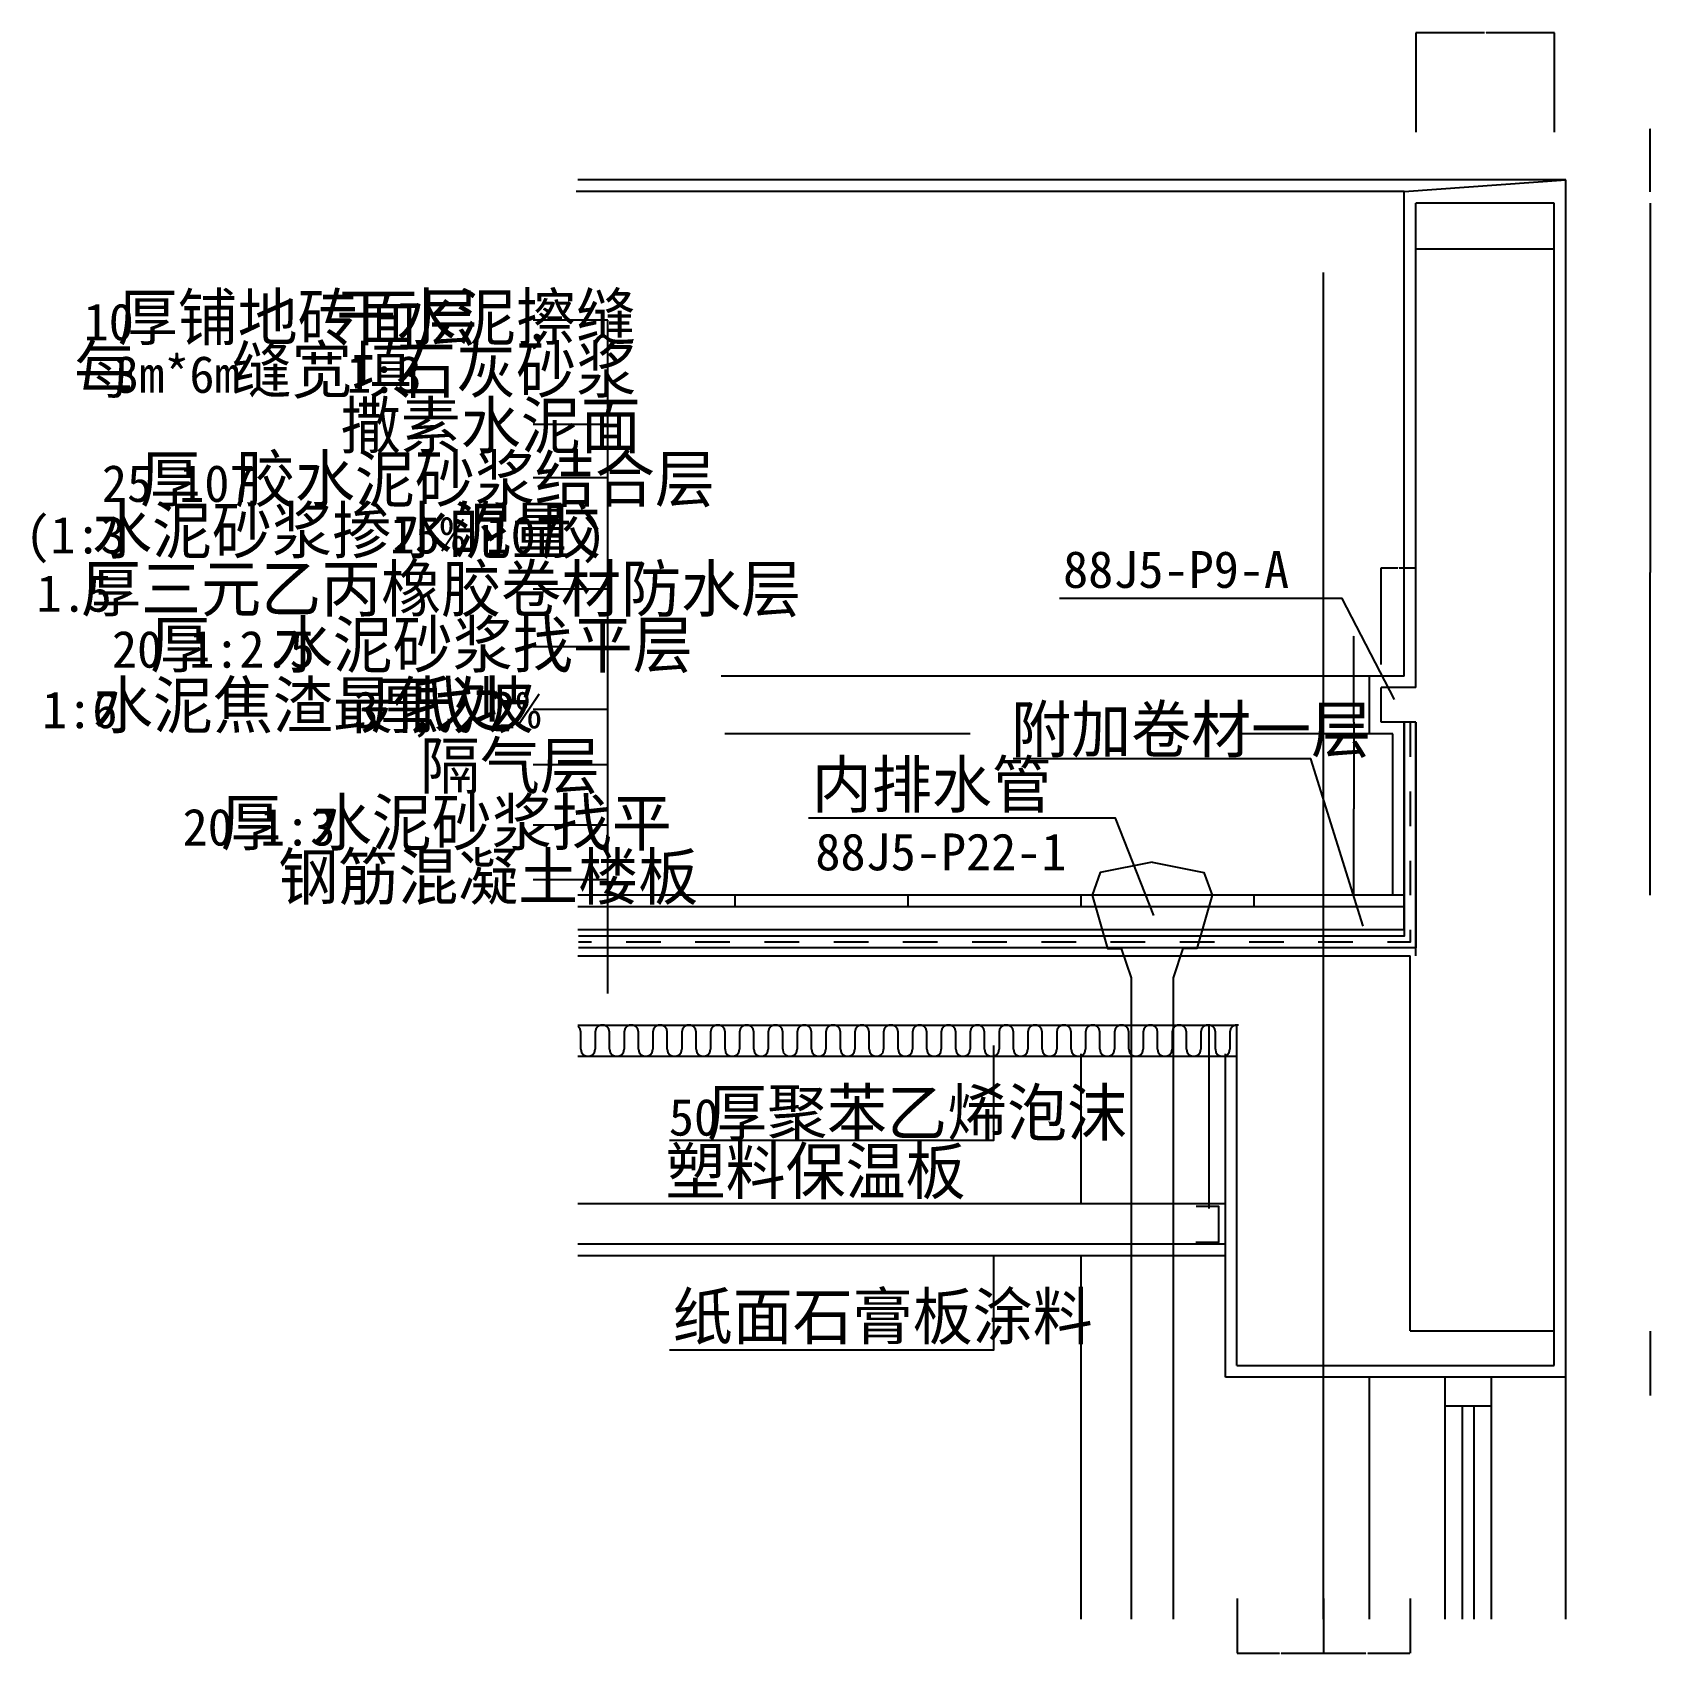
# Model space of a CAD drawing. Header units: metres. Extents: x -669 to 2136, y 9125 to 11935.
import ezdxf

# ---------------------------------------------------------------- set-up
doc = ezdxf.new("R2010")
doc.units = ezdxf.units.M
for name, color, linetype in [('DOTE', 1, 'Continuous'), ('PUB_DIM', 3, 'Continuous'), ('PUB_HATCH', 7, 'Continuous'), ('PUB_TEXT', 7, 'Continuous'), ('S_SURFACE', 6, 'Continuous'), ('SURFACE', 6, 'Continuous'), ('WALL', 255, 'Continuous'), ('WINDOW', 2, 'Continuous')]:
    doc.layers.add(name, color=color, linetype=linetype)
doc.dimstyles.get("Standard").update_dxf_attribs({"dimtxt": 2.5, "dimasz": 2.5, "dimexe": 1.25, "dimexo": 0.625, "dimtad": 1, "dimcen": 2.5, "dimazin": 3, "dimtfac": 1, "dimtmove": 0, "dimatfit": 3})

# ---------------------------------------------------------------- blocks, each defined once
blk = doc.blocks.new('*D1')
for p, q in [((1569.28, 9220.65), (1569.28, 9125.93)), ((1719.28, 9220.65), (1719.28, 9125.93)), ((1569.53, 9125.93), (1642.78, 9125.93)), ((1645.78, 9125.93), (1719.03, 9125.93))]:
    blk.add_line(p, q)
at = {"layer": 'Defpoints'}
for p in [(1569.28, 9220.65), (1719.28, 9220.65), (1569.28, 9125.93)]:
    blk.add_point(p, dxfattribs=at)
at = {"layer": 'PUB_DIM', "insert": (1644.28, 9125.93), "char_height": 1, "attachment_point": 5}
blk.add_mtext('150', dxfattribs=at)
blk = doc.blocks.new('*D2')
for p, q in [((1419.28, 9220.65), (1419.28, 9125.93)), ((1569.28, 9220.65), (1569.28, 9125.93)), ((1419.53, 9125.93), (1492.78, 9125.93)), ((1495.78, 9125.93), (1569.03, 9125.93))]:
    blk.add_line(p, q)
at = {"layer": 'Defpoints'}
for p in [(1419.28, 9220.65), (1569.28, 9220.65), (1419.28, 9125.93)]:
    blk.add_point(p, dxfattribs=at)
at = {"layer": 'PUB_DIM', "insert": (1494.28, 9125.93), "char_height": 1, "attachment_point": 5}
blk.add_mtext('150', dxfattribs=at)
blk = doc.blocks.new('*D3')
for p, q in [((1669.06, 10839.48), (1669.06, 11007.36)), ((1669.31, 11007.36), (1698.06, 11007.36)), ((1700.06, 11007.36), (1728.81, 11007.36)), ((1729.06, 10839.48), (1729.06, 11007.36))]:
    blk.add_line(p, q)
at = {"layer": 'Defpoints'}
for p in [(1669.06, 11007.36), (1669.06, 10839.48), (1729.06, 10839.48)]:
    blk.add_point(p, dxfattribs=at)
at = {"layer": 'PUB_DIM', "insert": (1699.06, 11007.36), "char_height": 1, "attachment_point": 5}
blk.add_mtext('60', dxfattribs=at)
blk = doc.blocks.new('*D4')
for p, q in [((2135.64, 11559.18), (2135.64, 10999.42)), ((2135.39, 10999.42), (2135.14, 10999.42)), ((2135.64, 10439.66), (2135.64, 10999.42)), ((2135.64, 10999.42), (2135.64, 10999.42)), ((2135.89, 10999.42), (2136.14, 10999.42))]:
    blk.add_line(p, q)
at = {"layer": 'Defpoints'}
for p in [(2135.64, 11559.18), (2135.64, 10999.42), (2135.64, 10439.66)]:
    blk.add_point(p, dxfattribs=at)
at = {"layer": 'PUB_DIM', "insert": (2135.64, 11000.545), "char_height": 1, "attachment_point": 5}
blk.add_mtext('0', dxfattribs=at)
blk = doc.blocks.new('*D5')
for p, q in [((1622, 10739.72), (1622, 10589.72)), ((1621.75, 10589.72), (1621.5, 10589.72)), ((1622, 10439.72), (1622, 10589.72)), ((1622, 10589.72), (1622, 10589.72)), ((1622.25, 10589.72), (1622.5, 10589.72))]:
    blk.add_line(p, q)
at = {"layer": 'Defpoints'}
for p in [(1622, 10739.72), (1622, 10589.72), (1622, 10439.72)]:
    blk.add_point(p, dxfattribs=at)
at = {"layer": 'PUB_DIM', "insert": (1622, 10590.845), "char_height": 1, "attachment_point": 5}
blk.add_mtext('0', dxfattribs=at)
blk = doc.blocks.new('*D6')
for p, q in [((1621.75, 10888.97), (1621.5, 10888.97)), ((1622, 10739.72), (1622, 10888.97)), ((1622, 10799.72), (1622, 10888.97)), ((1622, 10888.97), (1622, 10888.97)), ((1622.25, 10888.97), (1622.5, 10888.97))]:
    blk.add_line(p, q)
at = {"layer": 'Defpoints'}
for p in [(1622, 10888.97), (1622, 10799.72), (1622, 10739.72)]:
    blk.add_point(p, dxfattribs=at)
at = {"layer": 'PUB_DIM', "insert": (1622, 10890.095), "char_height": 1, "attachment_point": 5}
blk.add_mtext('0', dxfattribs=at)
blk = doc.blocks.new('*D7')
for p, q in [((2135.64, 9684.18), (2135.64, 9572.7)), ((2135.64, 9624.18), (2135.64, 9572.7)), ((2135.39, 9572.7), (2135.14, 9572.7)), ((2135.64, 9572.7), (2135.64, 9572.7)), ((2135.89, 9572.7), (2136.14, 9572.7))]:
    blk.add_line(p, q)
at = {"layer": 'Defpoints'}
for p in [(2135.64, 9684.18), (2135.64, 9624.18), (2135.64, 9572.7)]:
    blk.add_point(p, dxfattribs=at)
at = {"layer": 'PUB_DIM', "insert": (2135.64, 9573.825), "char_height": 1, "attachment_point": 5}
blk.add_mtext('0', dxfattribs=at)
blk = doc.blocks.new('*D8')
for p, q in [((1848.1, 11934.73), (1729.35, 11934.73)), ((1729.6, 11762.68), (1729.6, 11934.73)), ((1969.85, 11934.73), (1851.1, 11934.73)), ((1969.6, 11762.68), (1969.6, 11934.73))]:
    blk.add_line(p, q)
at = {"layer": 'Defpoints'}
for p in [(1969.6, 11934.73), (1729.6, 11762.68), (1969.6, 11762.68)]:
    blk.add_point(p, dxfattribs=at)
at = {"layer": 'PUB_DIM', "insert": (1849.6, 11934.73), "char_height": 1, "attachment_point": 5}
blk.add_mtext('240', dxfattribs=at)
blk = doc.blocks.new('*D9')
for p, q in [((2135.64, 11639.66), (2135.64, 11559.15)), ((2135.39, 11559.15), (2135.14, 11559.15)), ((2135.64, 11559.18), (2135.64, 11559.15)), ((2135.64, 11559.15), (2135.64, 11559.15)), ((2135.89, 11559.15), (2136.14, 11559.15))]:
    blk.add_line(p, q)
at = {"layer": 'Defpoints'}
for p in [(2135.64, 11639.66), (2135.64, 11559.18), (2135.64, 11559.15)]:
    blk.add_point(p, dxfattribs=at)
at = {"layer": 'PUB_DIM', "insert": (2135.64, 11560.275), "char_height": 1, "attachment_point": 5}
blk.add_mtext('0', dxfattribs=at)
blk = doc.blocks.new('*D10')
for p, q in [((2135.39, 11768.44), (2135.14, 11768.44)), ((2135.64, 11659.18), (2135.64, 11768.44)), ((2135.64, 11679.18), (2135.64, 11768.44)), ((2135.64, 11768.44), (2135.64, 11768.44)), ((2135.89, 11768.44), (2136.14, 11768.44))]:
    blk.add_line(p, q)
at = {"layer": 'Defpoints'}
for p in [(2135.64, 11768.44), (2135.64, 11679.18), (2135.64, 11659.18)]:
    blk.add_point(p, dxfattribs=at)
at = {"layer": 'PUB_DIM', "insert": (2135.64, 11769.565), "char_height": 1, "attachment_point": 5}
blk.add_mtext('0', dxfattribs=at)

msp = doc.modelspace()

# ---------------------------------------------------------------- linework, layer by layer
at = {"layer": 'DOTE'}
msp.add_line((1569.15, 9185.09), (1569.15, 11519.15), dxfattribs=at)
at = {"layer": 'PUB_DIM'}
for p, q in [((328.26, 11436.6), (198.83, 11436.6)), ((328.26, 10269.62), (328.26, 11436.6)), ((328.26, 11255.76), (198.83, 11255.76)), ((328.26, 11163.33), (198.83, 11163.33)), ((328.26, 10970.44), (198.83, 10970.44)), ((328.26, 10870.39), (198.83, 10870.39)), ((328.26, 10761.99), (198.83, 10761.99)), ((328.26, 10666.11), (198.83, 10666.11)), ((328.26, 10561.28), (198.83, 10561.28)), ((328.26, 10466.59), (198.83, 10466.59))]:
    msp.add_line(p, q, dxfattribs=at)
for points in [[(1692.25, 10779.09), (1601.53, 10954.37), (1111.65, 10954.37)], [(1637.82, 10386.24), (1547.1, 10676.34), (1031.25, 10676.34)], [(1274.94, 10404.37), (1208.41, 10573.6), (676.19, 10573.6)], [(997.11, 10179.57), (997.11, 10014.65), (435.55, 10014.65)], [(997.11, 9815.89), (997.11, 9650.96), (435.55, 9650.96)]]:
    msp.add_lwpolyline(points, dxfattribs=at)
at = {"layer": 'PUB_HATCH'}
for p, q in [((1709.15, 10379.66), (1709.15, 10739.66)), ((1709.15, 10439.66), (276.59, 10439.66)), ((549.15, 10419.66), (549.15, 10439.66)), ((849.15, 10419.66), (849.15, 10439.66)), ((1149.15, 10419.66), (1149.15, 10439.66)), ((1449.15, 10419.66), (1449.15, 10439.66)), ((1709.15, 10419.66), (276.59, 10419.66)), ((1709.15, 10379.66), (276.59, 10379.66)), ((280.55, 10207.81), (277.04, 10212.22)), ((277.04, 10212.22), (277.04, 10212.22)), ((281.65, 10202.32), (280.55, 10207.81)), ((281.65, 10172.91), (281.65, 10202.32)), ((307.74, 10207.81), (306.65, 10202.32)), ((306.65, 10202.32), (306.65, 10172.91)), ((311.25, 10212.22), (307.74, 10207.81)), ((316.33, 10214.66), (311.25, 10212.22)), ((321.96, 10214.66), (316.33, 10214.66)), ((327.04, 10212.22), (321.96, 10214.66)), ((330.55, 10207.81), (327.04, 10212.22)), ((331.65, 10202.32), (330.55, 10207.81)), ((331.65, 10172.91), (331.65, 10202.32)), ((357.74, 10207.81), (356.65, 10202.32)), ((356.65, 10202.32), (356.65, 10172.91)), ((361.25, 10212.22), (357.74, 10207.81)), ((366.33, 10214.66), (361.25, 10212.22)), ((371.96, 10214.66), (366.33, 10214.66)), ((377.04, 10212.22), (371.96, 10214.66)), ((380.55, 10207.81), (377.04, 10212.22)), ((381.65, 10202.32), (380.55, 10207.81)), ((381.65, 10172.91), (381.65, 10202.32)), ((407.74, 10207.81), (406.65, 10202.32)), ((406.65, 10202.32), (406.65, 10172.91)), ((411.25, 10212.22), (407.74, 10207.81)), ((416.33, 10214.66), (411.25, 10212.22)), ((421.96, 10214.66), (416.33, 10214.66)), ((427.04, 10212.22), (421.96, 10214.66)), ((430.55, 10207.81), (427.04, 10212.22)), ((431.65, 10202.32), (430.55, 10207.81)), ((431.65, 10172.91), (431.65, 10202.32)), ((457.74, 10207.81), (456.65, 10202.32)), ((456.65, 10202.32), (456.65, 10172.91)), ((461.25, 10212.22), (457.74, 10207.81)), ((466.33, 10214.66), (461.25, 10212.22)), ((471.96, 10214.66), (466.33, 10214.66)), ((477.04, 10212.22), (471.96, 10214.66)), ((480.55, 10207.81), (477.04, 10212.22)), ((481.65, 10202.32), (480.55, 10207.81)), ((481.65, 10172.91), (481.65, 10202.32)), ((507.74, 10207.81), (506.65, 10202.32)), ((506.65, 10202.32), (506.65, 10172.91)), ((511.25, 10212.22), (507.74, 10207.81)), ((516.33, 10214.66), (511.25, 10212.22)), ((521.96, 10214.66), (516.33, 10214.66)), ((527.04, 10212.22), (521.96, 10214.66)), ((530.55, 10207.81), (527.04, 10212.22)), ((531.65, 10202.32), (530.55, 10207.81)), ((531.65, 10172.91), (531.65, 10202.32)), ((557.74, 10207.81), (556.65, 10202.32)), ((556.65, 10202.32), (556.65, 10172.91)), ((561.25, 10212.22), (557.74, 10207.81)), ((566.33, 10214.66), (561.25, 10212.22)), ((571.96, 10214.66), (566.33, 10214.66)), ((577.04, 10212.22), (571.96, 10214.66)), ((580.55, 10207.81), (577.04, 10212.22)), ((581.65, 10202.32), (580.55, 10207.81)), ((581.65, 10172.91), (581.65, 10202.32)), ((607.74, 10207.81), (606.65, 10202.32)), ((606.65, 10202.32), (606.65, 10172.91)), ((611.25, 10212.22), (607.74, 10207.81)), ((616.33, 10214.66), (611.25, 10212.22)), ((621.96, 10214.66), (616.33, 10214.66)), ((627.04, 10212.22), (621.96, 10214.66)), ((630.55, 10207.81), (627.04, 10212.22)), ((631.65, 10202.32), (630.55, 10207.81)), ((631.65, 10172.91), (631.65, 10202.32)), ((657.74, 10207.81), (656.65, 10202.32)), ((656.65, 10202.32), (656.65, 10172.91)), ((661.25, 10212.22), (657.74, 10207.81)), ((666.33, 10214.66), (661.25, 10212.22)), ((671.96, 10214.66), (666.33, 10214.66)), ((677.04, 10212.22), (671.96, 10214.66)), ((680.55, 10207.81), (677.04, 10212.22)), ((681.65, 10202.32), (680.55, 10207.81)), ((681.65, 10172.91), (681.65, 10202.32)), ((707.74, 10207.81), (706.65, 10202.32)), ((706.65, 10202.32), (706.65, 10172.91)), ((711.25, 10212.22), (707.74, 10207.81)), ((716.33, 10214.66), (711.25, 10212.22)), ((721.96, 10214.66), (716.33, 10214.66)), ((727.04, 10212.22), (721.96, 10214.66)), ((730.55, 10207.81), (727.04, 10212.22)), ((731.65, 10202.32), (730.55, 10207.81)), ((731.65, 10172.91), (731.65, 10202.32)), ((757.74, 10207.81), (756.65, 10202.32)), ((756.65, 10202.32), (756.65, 10172.91)), ((761.25, 10212.22), (757.74, 10207.81)), ((766.33, 10214.66), (761.25, 10212.22)), ((771.96, 10214.66), (766.33, 10214.66)), ((777.04, 10212.22), (771.96, 10214.66)), ((780.55, 10207.81), (777.04, 10212.22)), ((781.65, 10202.32), (780.55, 10207.81)), ((781.65, 10172.91), (781.65, 10202.32)), ((807.74, 10207.81), (806.65, 10202.32)), ((806.65, 10202.32), (806.65, 10172.91)), ((811.25, 10212.22), (807.74, 10207.81)), ((816.33, 10214.66), (811.25, 10212.22)), ((821.96, 10214.66), (816.33, 10214.66)), ((827.04, 10212.22), (821.96, 10214.66)), ((830.55, 10207.81), (827.04, 10212.22)), ((831.65, 10202.32), (830.55, 10207.81)), ((831.65, 10172.91), (831.65, 10202.32)), ((857.74, 10207.81), (856.65, 10202.32)), ((856.65, 10202.32), (856.65, 10172.91)), ((861.25, 10212.22), (857.74, 10207.81)), ((866.33, 10214.66), (861.25, 10212.22)), ((871.96, 10214.66), (866.33, 10214.66)), ((877.04, 10212.22), (871.96, 10214.66)), ((880.55, 10207.81), (877.04, 10212.22)), ((881.65, 10202.32), (880.55, 10207.81)), ((881.65, 10172.91), (881.65, 10202.32)), ((907.74, 10207.81), (906.65, 10202.32)), ((906.65, 10202.32), (906.65, 10172.91)), ((911.25, 10212.22), (907.74, 10207.81)), ((916.33, 10214.66), (911.25, 10212.22)), ((921.96, 10214.66), (916.33, 10214.66)), ((927.04, 10212.22), (921.96, 10214.66)), ((930.55, 10207.81), (927.04, 10212.22)), ((931.65, 10202.32), (930.55, 10207.81)), ((931.65, 10172.91), (931.65, 10202.32)), ((957.74, 10207.81), (956.65, 10202.32)), ((956.65, 10202.32), (956.65, 10172.91)), ((961.25, 10212.22), (957.74, 10207.81)), ((966.33, 10214.66), (961.25, 10212.22)), ((971.96, 10214.66), (966.33, 10214.66)), ((977.04, 10212.22), (971.96, 10214.66)), ((980.55, 10207.81), (977.04, 10212.22)), ((981.65, 10202.32), (980.55, 10207.81)), ((981.65, 10172.91), (981.65, 10202.32)), ((1007.74, 10207.81), (1006.65, 10202.32)), ((1006.65, 10202.32), (1006.65, 10172.91)), ((1011.25, 10212.22), (1007.74, 10207.81)), ((1016.33, 10214.66), (1011.25, 10212.22)), ((1021.96, 10214.66), (1016.33, 10214.66)), ((1027.04, 10212.22), (1021.96, 10214.66)), ((1030.55, 10207.81), (1027.04, 10212.22)), ((1031.65, 10202.32), (1030.55, 10207.81)), ((1031.65, 10172.91), (1031.65, 10202.32)), ((1057.74, 10207.81), (1056.65, 10202.32)), ((1056.65, 10202.32), (1056.65, 10172.91)), ((1061.25, 10212.22), (1057.74, 10207.81)), ((1066.33, 10214.66), (1061.25, 10212.22)), ((1071.96, 10214.66), (1066.33, 10214.66)), ((1077.04, 10212.22), (1071.96, 10214.66)), ((1080.55, 10207.81), (1077.04, 10212.22)), ((1081.65, 10202.32), (1080.55, 10207.81)), ((1081.65, 10172.91), (1081.65, 10202.32)), ((1107.74, 10207.81), (1106.65, 10202.32)), ((1106.65, 10202.32), (1106.65, 10172.91)), ((1111.25, 10212.22), (1107.74, 10207.81)), ((1116.33, 10214.66), (1111.25, 10212.22)), ((1121.96, 10214.66), (1116.33, 10214.66)), ((1127.04, 10212.22), (1121.96, 10214.66)), ((1130.55, 10207.81), (1127.04, 10212.22)), ((1131.65, 10202.32), (1130.55, 10207.81)), ((1131.65, 10172.91), (1131.65, 10202.32)), ((1157.74, 10207.81), (1156.65, 10202.32)), ((1156.65, 10202.32), (1156.65, 10172.91)), ((1161.25, 10212.22), (1157.74, 10207.81)), ((1166.33, 10214.66), (1161.25, 10212.22)), ((1171.96, 10214.66), (1166.33, 10214.66)), ((1177.04, 10212.22), (1171.96, 10214.66)), ((1180.55, 10207.81), (1177.04, 10212.22)), ((1181.65, 10202.32), (1180.55, 10207.81)), ((1181.65, 10172.91), (1181.65, 10202.32)), ((1207.74, 10207.81), (1206.65, 10202.32)), ((1206.65, 10202.32), (1206.65, 10172.91)), ((1211.25, 10212.22), (1207.74, 10207.81)), ((1216.33, 10214.66), (1211.25, 10212.22)), ((1221.96, 10214.66), (1216.33, 10214.66)), ((1227.04, 10212.22), (1221.96, 10214.66)), ((1230.55, 10207.81), (1227.04, 10212.22)), ((1231.65, 10202.32), (1230.55, 10207.81)), ((1231.65, 10172.91), (1231.65, 10202.32)), ((1257.74, 10207.81), (1256.65, 10202.32)), ((1256.65, 10202.32), (1256.65, 10172.91)), ((1261.25, 10212.22), (1257.74, 10207.81)), ((1266.33, 10214.66), (1261.25, 10212.22)), ((1271.96, 10214.66), (1266.33, 10214.66)), ((1277.04, 10212.22), (1271.96, 10214.66)), ((1280.55, 10207.81), (1277.04, 10212.22)), ((1281.65, 10202.32), (1280.55, 10207.81)), ((1281.65, 10172.91), (1281.65, 10202.32)), ((1307.74, 10207.81), (1306.65, 10202.32)), ((1306.65, 10202.32), (1306.65, 10172.91)), ((1311.25, 10212.22), (1307.74, 10207.81)), ((1316.33, 10214.66), (1311.25, 10212.22)), ((1321.96, 10214.66), (1316.33, 10214.66)), ((1327.04, 10212.22), (1321.96, 10214.66)), ((1330.55, 10207.81), (1327.04, 10212.22)), ((1331.65, 10202.32), (1330.55, 10207.81)), ((1331.65, 10172.91), (1331.65, 10202.32)), ((1357.74, 10207.81), (1356.65, 10202.32)), ((1356.65, 10202.32), (1356.65, 10172.91)), ((1361.25, 10212.22), (1357.74, 10207.81)), ((1366.33, 10214.66), (1361.25, 10212.22)), ((1371.96, 10214.66), (1366.33, 10214.66)), ((1377.04, 10212.22), (1371.96, 10214.66)), ((1380.55, 10207.81), (1377.04, 10212.22)), ((1381.65, 10202.32), (1380.55, 10207.81)), ((1381.65, 10172.91), (1381.65, 10202.32)), ((1407.74, 10207.81), (1406.65, 10202.32)), ((1406.65, 10202.32), (1406.65, 10172.91)), ((1411.25, 10212.22), (1407.74, 10207.81)), ((1416.33, 10214.66), (1411.25, 10212.22)), ((1421.96, 10214.66), (1416.33, 10214.66)), ((281.65, 10172.91), (282.74, 10167.41)), ((305.55, 10167.41), (306.65, 10172.91)), ((331.65, 10172.91), (332.74, 10167.41)), ((355.55, 10167.41), (356.65, 10172.91)), ((381.65, 10172.91), (382.74, 10167.41)), ((405.55, 10167.41), (406.65, 10172.91)), ((431.65, 10172.91), (432.74, 10167.41)), ((455.55, 10167.41), (456.65, 10172.91)), ((481.65, 10172.91), (482.74, 10167.41)), ((505.55, 10167.41), (506.65, 10172.91)), ((531.65, 10172.91), (532.74, 10167.41)), ((555.55, 10167.41), (556.65, 10172.91)), ((581.65, 10172.91), (582.74, 10167.41)), ((605.55, 10167.41), (606.65, 10172.91)), ((631.65, 10172.91), (632.74, 10167.41)), ((655.55, 10167.41), (656.65, 10172.91)), ((681.65, 10172.91), (682.74, 10167.41)), ((705.55, 10167.41), (706.65, 10172.91)), ((731.65, 10172.91), (732.74, 10167.41)), ((755.55, 10167.41), (756.65, 10172.91)), ((781.65, 10172.91), (782.74, 10167.41)), ((805.55, 10167.41), (806.65, 10172.91)), ((831.65, 10172.91), (832.74, 10167.41)), ((855.55, 10167.41), (856.65, 10172.91)), ((881.65, 10172.91), (882.74, 10167.41)), ((905.55, 10167.41), (906.65, 10172.91)), ((931.65, 10172.91), (932.74, 10167.41)), ((955.55, 10167.41), (956.65, 10172.91)), ((981.65, 10172.91), (982.74, 10167.41)), ((1005.55, 10167.41), (1006.65, 10172.91)), ((1031.65, 10172.91), (1032.74, 10167.41)), ((1055.55, 10167.41), (1056.65, 10172.91)), ((1081.65, 10172.91), (1082.74, 10167.41)), ((1105.55, 10167.41), (1106.65, 10172.91)), ((1131.65, 10172.91), (1132.74, 10167.41)), ((1155.55, 10167.41), (1156.65, 10172.91)), ((1181.65, 10172.91), (1182.74, 10167.41)), ((1205.55, 10167.41), (1206.65, 10172.91)), ((1231.65, 10172.91), (1232.74, 10167.41)), ((1255.55, 10167.41), (1256.65, 10172.91)), ((1281.65, 10172.91), (1282.74, 10167.41)), ((1305.55, 10167.41), (1306.65, 10172.91)), ((1331.65, 10172.91), (1332.74, 10167.41)), ((1355.55, 10167.41), (1356.65, 10172.91)), ((1381.65, 10172.91), (1382.74, 10167.41)), ((1405.55, 10167.41), (1406.65, 10172.91)), ((282.74, 10167.41), (286.25, 10163.01)), ((286.25, 10163.01), (291.33, 10160.56)), ((291.33, 10160.56), (296.96, 10160.56)), ((296.96, 10160.56), (302.04, 10163.01)), ((302.04, 10163.01), (305.55, 10167.41)), ((332.74, 10167.41), (336.25, 10163.01)), ((336.25, 10163.01), (341.33, 10160.56)), ((341.33, 10160.56), (346.96, 10160.56)), ((346.96, 10160.56), (352.04, 10163.01)), ((352.04, 10163.01), (355.55, 10167.41)), ((382.74, 10167.41), (386.25, 10163.01)), ((386.25, 10163.01), (391.33, 10160.56)), ((391.33, 10160.56), (396.96, 10160.56)), ((396.96, 10160.56), (402.04, 10163.01)), ((402.04, 10163.01), (405.55, 10167.41)), ((432.74, 10167.41), (436.25, 10163.01)), ((436.25, 10163.01), (441.33, 10160.56)), ((441.33, 10160.56), (446.96, 10160.56)), ((446.96, 10160.56), (452.04, 10163.01)), ((452.04, 10163.01), (455.55, 10167.41)), ((482.74, 10167.41), (486.25, 10163.01)), ((486.25, 10163.01), (491.33, 10160.56)), ((491.33, 10160.56), (496.96, 10160.56)), ((496.96, 10160.56), (502.04, 10163.01)), ((502.04, 10163.01), (505.55, 10167.41)), ((532.74, 10167.41), (536.25, 10163.01)), ((536.25, 10163.01), (541.33, 10160.56)), ((541.33, 10160.56), (546.96, 10160.56)), ((546.96, 10160.56), (552.04, 10163.01)), ((552.04, 10163.01), (555.55, 10167.41)), ((582.74, 10167.41), (586.25, 10163.01)), ((586.25, 10163.01), (591.33, 10160.56)), ((591.33, 10160.56), (596.96, 10160.56)), ((596.96, 10160.56), (602.04, 10163.01)), ((602.04, 10163.01), (605.55, 10167.41)), ((632.74, 10167.41), (636.25, 10163.01)), ((636.25, 10163.01), (641.33, 10160.56)), ((641.33, 10160.56), (646.96, 10160.56)), ((646.96, 10160.56), (652.04, 10163.01)), ((652.04, 10163.01), (655.55, 10167.41)), ((682.74, 10167.41), (686.25, 10163.01)), ((686.25, 10163.01), (691.33, 10160.56)), ((691.33, 10160.56), (696.96, 10160.56)), ((696.96, 10160.56), (702.04, 10163.01)), ((702.04, 10163.01), (705.55, 10167.41)), ((732.74, 10167.41), (736.25, 10163.01)), ((736.25, 10163.01), (741.33, 10160.56)), ((741.33, 10160.56), (746.96, 10160.56)), ((746.96, 10160.56), (752.04, 10163.01)), ((752.04, 10163.01), (755.55, 10167.41)), ((782.74, 10167.41), (786.25, 10163.01)), ((786.25, 10163.01), (791.33, 10160.56)), ((791.33, 10160.56), (796.96, 10160.56)), ((796.96, 10160.56), (802.04, 10163.01)), ((802.04, 10163.01), (805.55, 10167.41)), ((832.74, 10167.41), (836.25, 10163.01)), ((836.25, 10163.01), (841.33, 10160.56)), ((841.33, 10160.56), (846.96, 10160.56)), ((846.96, 10160.56), (852.04, 10163.01)), ((852.04, 10163.01), (855.55, 10167.41)), ((882.74, 10167.41), (886.25, 10163.01)), ((886.25, 10163.01), (891.33, 10160.56)), ((891.33, 10160.56), (896.96, 10160.56)), ((896.96, 10160.56), (902.04, 10163.01)), ((902.04, 10163.01), (905.55, 10167.41)), ((932.74, 10167.41), (936.25, 10163.01)), ((936.25, 10163.01), (941.33, 10160.56)), ((941.33, 10160.56), (946.96, 10160.56)), ((946.96, 10160.56), (952.04, 10163.01)), ((952.04, 10163.01), (955.55, 10167.41)), ((982.74, 10167.41), (986.25, 10163.01)), ((986.25, 10163.01), (991.33, 10160.56)), ((991.33, 10160.56), (996.96, 10160.56)), ((996.96, 10160.56), (1002.04, 10163.01)), ((1002.04, 10163.01), (1005.55, 10167.41)), ((1032.74, 10167.41), (1036.25, 10163.01)), ((1036.25, 10163.01), (1041.33, 10160.56)), ((1041.33, 10160.56), (1046.96, 10160.56)), ((1046.96, 10160.56), (1052.04, 10163.01)), ((1052.04, 10163.01), (1055.55, 10167.41)), ((1082.74, 10167.41), (1086.25, 10163.01)), ((1086.25, 10163.01), (1091.33, 10160.56)), ((1091.33, 10160.56), (1096.96, 10160.56)), ((1096.96, 10160.56), (1102.04, 10163.01)), ((1102.04, 10163.01), (1105.55, 10167.41)), ((1132.74, 10167.41), (1136.25, 10163.01)), ((1136.25, 10163.01), (1141.33, 10160.56)), ((1141.33, 10160.56), (1146.96, 10160.56)), ((1146.96, 10160.56), (1152.04, 10163.01)), ((1152.04, 10163.01), (1155.55, 10167.41)), ((1182.74, 10167.41), (1186.25, 10163.01)), ((1186.25, 10163.01), (1191.33, 10160.56)), ((1191.33, 10160.56), (1196.96, 10160.56)), ((1196.96, 10160.56), (1202.04, 10163.01)), ((1202.04, 10163.01), (1205.55, 10167.41)), ((1232.74, 10167.41), (1236.25, 10163.01)), ((1236.25, 10163.01), (1241.33, 10160.56)), ((1241.33, 10160.56), (1246.96, 10160.56)), ((1246.96, 10160.56), (1252.04, 10163.01)), ((1252.04, 10163.01), (1255.55, 10167.41)), ((1282.74, 10167.41), (1286.25, 10163.01)), ((1286.25, 10163.01), (1291.33, 10160.56)), ((1291.33, 10160.56), (1296.96, 10160.56)), ((1296.96, 10160.56), (1302.04, 10163.01)), ((1302.04, 10163.01), (1305.55, 10167.41)), ((1332.74, 10167.41), (1336.25, 10163.01)), ((1336.25, 10163.01), (1341.33, 10160.56)), ((1341.33, 10160.56), (1346.96, 10160.56)), ((1346.96, 10160.56), (1352.04, 10163.01)), ((1352.04, 10163.01), (1355.55, 10167.41)), ((1382.74, 10167.41), (1386.25, 10163.01)), ((1386.25, 10163.01), (1391.33, 10160.56)), ((1391.33, 10160.56), (1396.96, 10160.56)), ((1396.96, 10160.56), (1402.04, 10163.01)), ((1402.04, 10163.01), (1405.55, 10167.41)), ((1399.15, 9904.66), (276.59, 9904.66)), ((1399.15, 9834.66), (276.59, 9834.66)), ((1399.15, 9814.66), (276.59, 9814.66)), ((1719.15, 9684.66), (1719.15, 9684.66)), ((1969.15, 9684.66), (1969.15, 9684.66))]:
    msp.add_line(p, q, dxfattribs=at)
at = {"layer": 'S_SURFACE'}
for p, q in [((1989.15, 11679.66), (276.59, 11679.66)), ((1709.15, 11659.66), (1989.15, 11679.66)), ((1989.15, 9185.09), (1989.15, 11679.66)), ((1709.15, 11659.66), (273.83, 11659.66)), ((1709.15, 10819.66), (1709.15, 11659.66)), ((1709.15, 10819.66), (525.27, 10819.66)), ((1649.15, 10719.66), (1649.15, 10819.66)), ((956.47, 10719.66), (531.08, 10719.66)), ((1689.15, 10719.66), (1427.09, 10719.66)), ((1689.15, 10439.66), (1689.15, 10719.66)), ((276.59, 10160.54), (1419.15, 10160.54)), ((1149.15, 9904.66), (1149.15, 10164.66)), ((1399.15, 9604.66), (1399.15, 10164.66)), ((1149.15, 9185.09), (1149.15, 9814.66)), ((1989.15, 9604.66), (1399.15, 9604.66)), ((1649.15, 9185.09), (1649.15, 9604.66))]:
    msp.add_line(p, q, dxfattribs=at)
for points in [[(1272.03, 10496.84), (1182.07, 10479.37), (1168.01, 10439.66), (1194.72, 10347.33), (1218.61, 10347.33), (1235.48, 10296.76), (1235.48, 9185.09)], [(1272.03, 10496.84), (1361.99, 10479.37), (1376.04, 10439.66), (1349.34, 10347.33), (1325.44, 10347.33), (1308.57, 10296.76), (1308.57, 9185.09)]]:
    msp.add_lwpolyline(points, dxfattribs=at)
at = {"layer": 'SURFACE'}
for points in [[(1729.15, 10739.66), (1729.15, 10348.67), (277.68, 10348.67)], [(1709.15, 10739.66), (1709.15, 10368.67), (277.68, 10368.67)], [(1719.15, 10739.66), (1719.15, 10679.66)], [(1719.15, 10619.66), (1719.15, 10559.66)], [(1719.15, 10499.66), (1719.15, 10439.66)], [(1719.15, 10379.66), (1719.15, 10358.67), (1680.13, 10358.67)], [(300.13, 10358.67), (277.68, 10358.67)], [(420.13, 10358.67), (360.13, 10358.67)], [(540.13, 10358.67), (480.13, 10358.67)], [(660.13, 10358.67), (600.13, 10358.67)], [(780.13, 10358.67), (720.13, 10358.67)], [(900.13, 10358.67), (840.13, 10358.67)], [(1020.13, 10358.67), (960.13, 10358.67)], [(1140.13, 10358.67), (1080.13, 10358.67)], [(1260.13, 10358.67), (1200.13, 10358.67)], [(1380.13, 10358.67), (1320.13, 10358.67)], [(1500.13, 10358.67), (1440.13, 10358.67)], [(1620.13, 10358.67), (1560.13, 10358.67)]]:
    msp.add_lwpolyline(points, dxfattribs=at)
at = {"layer": 'WALL'}
for p, q in [((1969.15, 11639.66), (1729.15, 11639.66)), ((1729.15, 11559.66), (1729.15, 11639.66)), ((1969.15, 11559.66), (1969.15, 11639.66)), ((1729.15, 10799.66), (1729.15, 11559.66)), ((1969.15, 11559.66), (1729.15, 11559.66)), ((1969.15, 9684.66), (1969.15, 11559.66)), ((1669.15, 10739.66), (1669.15, 10799.66)), ((1729.15, 10799.66), (1669.15, 10799.66)), ((1729.15, 10739.66), (1669.15, 10739.66)), ((1729.15, 10334.66), (1729.15, 10739.66)), ((276.59, 10334.66), (1719.15, 10334.66)), ((1719.15, 9684.66), (1719.15, 10334.66)), ((276.59, 10214.66), (1419.15, 10214.66)), ((1370.94, 9896.91), (1370.94, 10214.66)), ((1419.15, 9624.66), (1419.15, 10214.66)), ((1719.15, 9684.66), (1969.15, 9684.66)), ((1969.15, 9624.66), (1969.15, 9684.66)), ((1419.15, 9624.66), (1969.15, 9624.66))]:
    msp.add_line(p, q, dxfattribs=at)
msp.add_lwpolyline([(1348.43, 9900.64), (1387.24, 9900.64), (1387.24, 9838.05), (1347.55, 9838.05)], dxfattribs=at)
at = {"layer": 'WINDOW'}
for p, q in [((1779.63, 9604.66), (1779.63, 9185.09)), ((1859.63, 9604.66), (1859.63, 9185.09)), ((1779.63, 9554.66), (1859.63, 9554.66)), ((1809.63, 9554.66), (1809.63, 9185.09)), ((1829.63, 9554.66), (1829.63, 9185.09))]:
    msp.add_line(p, q, dxfattribs=at)

# ---------------------------------------------------------------- texts
at = {"layer": 'PUB_TEXT'}
for s, height, p in [('干水泥擦缝', 80, (-142.44, 11402.22)), ('厚铺地砖面层', 80, (-521.17, 11401.65)), ('10', 64, (-580.2, 11401.65)), (',', 64, (183.75, 11402.22)), ('每', 80, (-596.13, 11310.68)), ('缝宽填', 80, (-323.27, 11310.68)), ('石灰砂浆', 80, (-38.22, 11310.68)), ('3m*6m', 64, (-527.45, 11310.68)), ('1:3', 64, (-124.68, 11310.68)), ('撒素水泥面', 80, (-134.32, 11214.23)), ('胶水泥砂浆结合层', 80, (-317.88, 11121.58)), ('25', 64, (-548.51, 11121.58)), ('厚', 80, (-482.17, 11121.58)), ('107', 64, (-414.49, 11121.58)), ('(1:3', 64, (-681.22, 11032.25)), ('水泥砂浆掺水泥量', 80, (-565.63, 11032.25)), ('的', 80, (51.45, 11032.25)), ('胶', 80, (213.22, 11032.25)), (')', 64, (281.9, 11032.25)), ('15%', 64, (-49.45, 11032.25)), ('107', 64, (116.61, 11032.25)), ('厚三元乙丙橡胶卷材防水层', 80, (-584.5, 10931.21)), ('88J5-P9-A', 64, (1117.69, 10972.5)), ('1.5', 64, (-661.82, 10931.21)), ('厚', 80, (-464.79, 10834.23)), ('水泥砂浆找平层', 80, (-252.27, 10834.23)), ('20', 64, (-531.14, 10834.23)), ('1:2.5', 64, (-397.12, 10834.23)), ('水泥焦渣最低处', 80, (-564.01, 10729.32)), ('找坡', 80, (-7.56, 10729.32)), ('1:6', 64, (-652.17, 10729.32)), ('3', 64, (-112.34, 10729.32)), ('厚', 80, (-82.56, 10729.32)), ('2%', 64, (125.63, 10729.32)), ('附加卷材一层', 80, (1027.73, 10687.3)), (',', 64, (-14.89, 10729.32)), ('隔气层', 80, (2.73, 10624.36)), ('内排水管', 80, (682.24, 10591.73)), ('厚', 80, (-342.27, 10525.91)), ('水泥砂浆找平', 80, (-184.61, 10525.91)), ('20', 64, (-408.62, 10525.91)), ('1:3', 64, (-274.6, 10525.91)), ('88J5-P22-1', 64, (688.29, 10482.94)), ('钢筋混凝土楼板', 80, (-242.81, 10431.99)), ('厚聚苯乙烯泡沫', 80, (500.63, 10023.1)), ('50', 64, (434.28, 10023.1)), ('塑料保温板', 80, (428.69, 9921.61)), ('纸面石膏板涂料', 80, (441.03, 9669.82))]:
    msp.add_text(s, height=height, dxfattribs=at).set_placement(p)

# ---------------------------------------------------------------- dimensions: what is measured, and where the dimension line sits
at = {"layer": 'PUB_DIM'}
for base, p1, p2, picture, middle in [((1969.6, 11934.73), (1969.6, 11762.68), (1729.6, 11762.68), '*D8', (1849.6, 11934.73)), ((2135.64, 11768.44), (2135.64, 11659.18), (2135.64, 11679.18), '*D10', (2135.64, 11769.565)), ((2135.64, 11559.15), (2135.64, 11559.18), (2135.64, 11639.66), '*D9', (2135.64, 11560.275)), ((2135.64, 10999.42), (2135.64, 10439.66), (2135.64, 11559.18), '*D4', (2135.64, 11000.545)), ((1669.06, 11007.36), (1669.06, 10839.48), (1729.06, 10839.48), '*D3', (1699.06, 11007.36)), ((1622, 10888.97), (1622, 10739.72), (1622, 10799.72), '*D6', (1622, 10890.095)), ((1622, 10589.72), (1622, 10439.72), (1622, 10739.72), '*D5', (1622, 10590.845)), ((2135.64, 9572.7), (2135.64, 9624.18), (2135.64, 9684.18), '*D7', (2135.64, 9573.825)), ((1419.28, 9125.93), (1419.28, 9220.65), (1569.28, 9220.65), '*D2', (1494.28, 9125.93)), ((1569.28, 9125.93), (1569.28, 9220.65), (1719.28, 9220.65), '*D1', (1644.28, 9125.93))]:
    dim = msp.add_linear_dim(base=base, p1=p1, p2=p2, dimstyle='Standard', dxfattribs=at)
    dim.commit()
    dim.dimension.update_dxf_attribs({"geometry": picture, "text_midpoint": middle})

doc.saveas('drawing.dxf')
